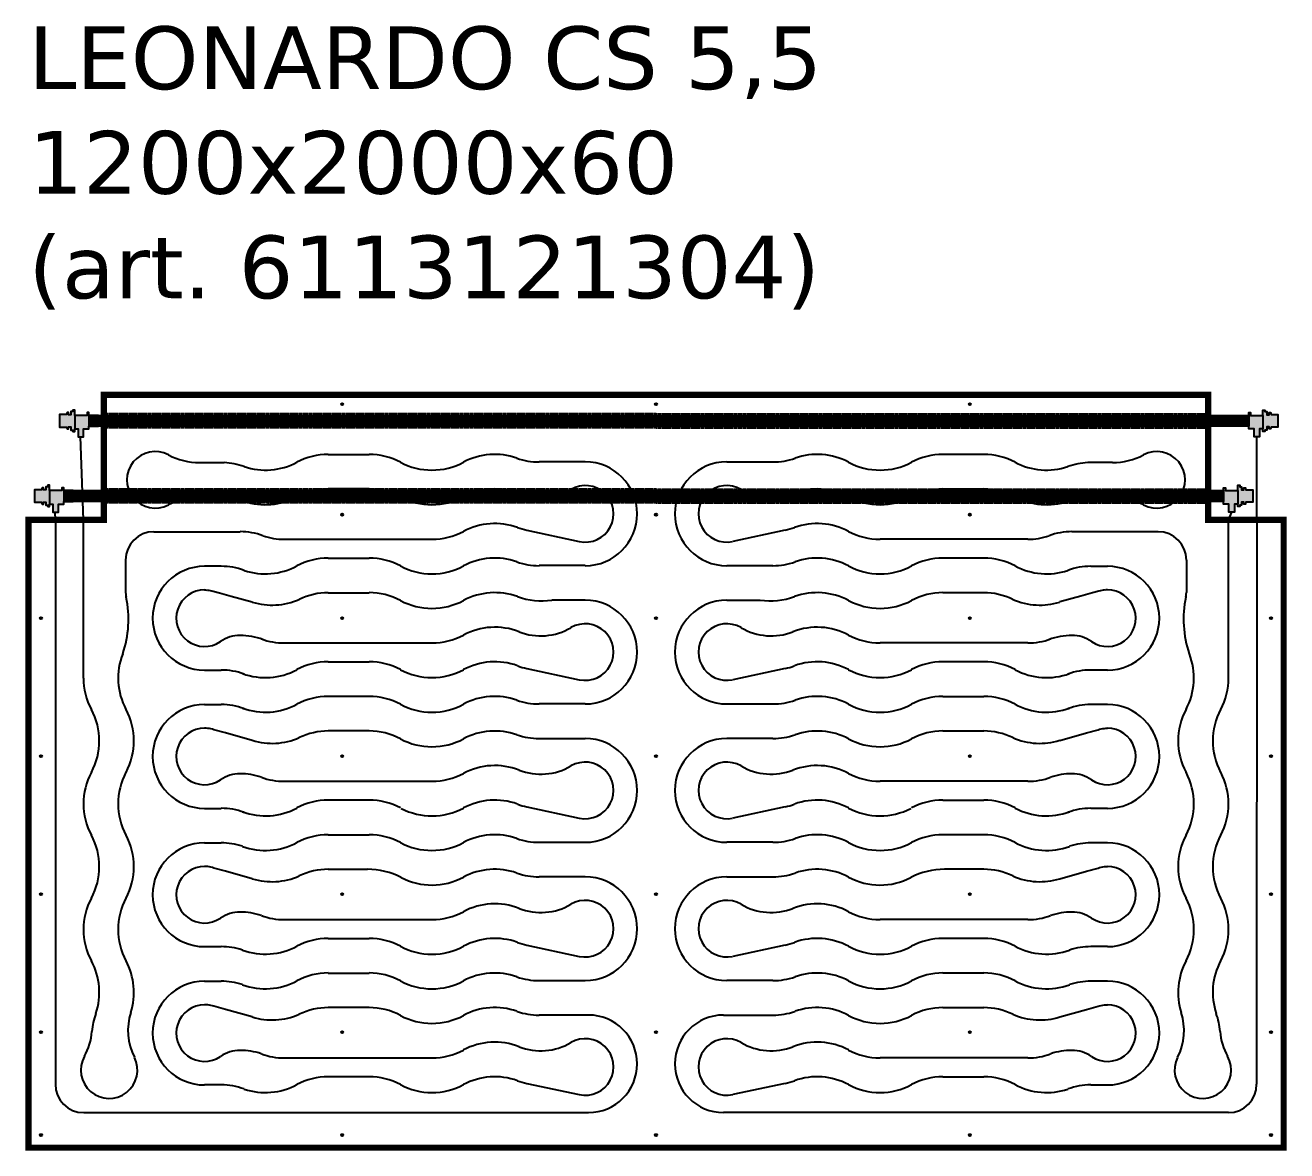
# Model space of a CAD drawing. Header units: millimetres. Extents: x 811 to 39016, y -8361 to 5964.
# Drawn here: x 918 to 2928, y 3690 to 5484 of the extents above; entities that cross this region are included whole.
import ezdxf

# ---------------------------------------------------------------- set-up
doc = ezdxf.new("R2010")
doc.units = ezdxf.units.MM
doc.linetypes.add('ACAD_ISO02W100', pattern=[15, 12, -3])
doc.linetypes.add('CENTER', pattern=[25.4, 15.875, -3.175, 3.175, -3.175])
for name, color, linetype in [('Pannelli Leonardo', 7, 'Continuous'), ('Raccorderia', 8, 'Continuous'), ('Testi_Cornici', 7, 'Continuous')]:
    doc.layers.add(name, color=color, linetype=linetype)
doc.styles.add('style1', font='verdana.ttf')

# ---------------------------------------------------------------- blocks, each defined once
blk = doc.blocks.new('T 20-10-CS')
at = {"layer": 'Raccorderia', "linetype": 'ByBlock'}
h = blk.add_hatch(color=256, dxfattribs=at)
h.dxf.hatch_style = 1
h.paths.add_polyline_path([(9.8, 13), (4.4, 13), (4.4, 25.7), (-4.4, 25.7), (-4.4, 13), (-12.8, 13), (-12.8, 8.6), (-12.8, -8.6), (-12.8, -13), (-9.8, -13), (-9.8, -8.6), (9.8, -8.6)])
h = blk.add_hatch(color=9, dxfattribs=at)
h.dxf.hatch_style = 1
h.paths.add_polyline_path([(-12.8, 8.6), (-28, 8.6), (-28, -8.6), (-12.8, -8.6)])
h = blk.add_hatch(color=251, dxfattribs=at)
h.dxf.hatch_style = 1
h.paths.add_polyline_path([(33.8, 10), (22.8, 10), (21.8, 13), (19.6, 13), (19.6, 9.8), (15.9, 9.8), (15.9, 14.9), (12.8, 14.9), (12.8, 17), (9.8, 17), (9.8, 13), (9.8, 0), (33.8, 0)])
h.paths.add_polyline_path([(33.8, 0), (9.8, 0), (9.8, -8.6), (9.8, -17), (12.8, -17), (12.8, -14.8), (15.9, -14.8), (15.9, -9.7), (19.6, -9.7), (19.6, -13), (21.8, -13), (22.8, -10), (33.8, -10)])
for p, q in [((-12.8, -8.6), (-12.8, 8.6)), ((9.8, -8.6), (9.8, 13))]:
    blk.add_line(p, q, dxfattribs=at)
blk.add_lwpolyline([(9.8, 13), (4.4, 13), (4.4, 25.7), (-4.4, 25.7), (-4.4, 13), (-12.8, 13), (-12.8, 8.6), (-28, 8.6), (-28, -8.6), (-12.8, -8.6), (-12.8, -13), (-9.8, -13), (-9.8, -8.6), (9.8, -8.6), (9.8, -17), (12.8, -17), (12.8, -14.8), (15.9, -14.8), (15.9, -9.7), (19.6, -9.7), (19.6, -13), (21.8, -13), (22.8, -10), (33.8, -10), (33.8, 10), (22.8, 10), (21.8, 13), (19.6, 13), (19.6, 9.8), (15.9, 9.8), (15.9, 14.9), (12.8, 14.9), (12.8, 17), (9.8, 17)], close=True, dxfattribs=at)
blk = doc.blocks.new('Pannello 55-1200x2000')
at = {"color": 31, "linetype": 'CENTER', "true_color": 0xffb997}
for p, q in [((-1502.1, -15), (-1497.9, -15)), ((-1500, -12.9), (-1500, -17.1)), ((-997.9, -15), (-1002.1, -15)), ((-1002.1, -15), (-997.9, -15)), ((-1000, -12.9), (-1000, -17.1)), ((-1000, -12.9), (-1000, -17.1)), ((-497.9, -15), (-502.1, -15)), ((-500, -12.9), (-500, -17.1)), ((-1502.1, -191), (-1497.9, -191)), ((-1500, -188.9), (-1500, -193.1)), ((-997.9, -191), (-1002.1, -191)), ((-1002.1, -191), (-997.9, -191)), ((-1000, -188.9), (-1000, -193.1)), ((-1000, -188.9), (-1000, -193.1)), ((-497.9, -191), (-502.1, -191)), ((-500, -188.9), (-500, -193.1)), ((-1982.1, -356), (-1977.9, -356)), ((-1980, -353.9), (-1980, -358.1)), ((-1502.1, -356), (-1497.9, -356)), ((-1500, -353.9), (-1500, -358.1)), ((-997.9, -356), (-1002.1, -356)), ((-1002.1, -356), (-997.9, -356)), ((-1000, -353.9), (-1000, -358.1)), ((-1000, -353.9), (-1000, -358.1)), ((-497.9, -356), (-502.1, -356)), ((-500, -353.9), (-500, -358.1)), ((-17.9, -356), (-22.1, -356)), ((-20, -353.9), (-20, -358.1)), ((-1982.1, -576), (-1977.9, -576)), ((-1980, -573.9), (-1980, -578.1)), ((-1502.1, -576), (-1497.9, -576)), ((-1500, -573.9), (-1500, -578.1)), ((-997.9, -576), (-1002.1, -576)), ((-1002.1, -576), (-997.9, -576)), ((-1000, -573.9), (-1000, -578.1)), ((-1000, -573.9), (-1000, -578.1)), ((-497.9, -576), (-502.1, -576)), ((-500, -573.9), (-500, -578.1)), ((-17.9, -576), (-22.1, -576)), ((-20, -573.9), (-20, -578.1)), ((-1982.1, -796), (-1977.9, -796)), ((-1980, -793.9), (-1980, -798.1)), ((-1502.1, -796), (-1497.9, -796)), ((-1500, -793.9), (-1500, -798.1)), ((-997.9, -796), (-1002.1, -796)), ((-1002.1, -796), (-997.9, -796)), ((-1000, -793.9), (-1000, -798.1)), ((-1000, -793.9), (-1000, -798.1)), ((-497.9, -796), (-502.1, -796)), ((-500, -793.9), (-500, -798.1)), ((-17.9, -796), (-22.1, -796)), ((-20, -793.9), (-20, -798.1)), ((-1982.1, -1016), (-1977.9, -1016)), ((-1980, -1013.9), (-1980, -1018.1)), ((-1502.1, -1015.9), (-1497.9, -1015.9)), ((-1500, -1013.8), (-1500, -1018)), ((-997.9, -1016), (-1002.1, -1016)), ((-1002.1, -1016), (-997.9, -1016)), ((-1000, -1013.9), (-1000, -1018.1)), ((-1000, -1013.9), (-1000, -1018.1)), ((-497.9, -1016), (-502.1, -1016)), ((-500, -1013.9), (-500, -1018.1)), ((-17.9, -1016), (-22.1, -1016)), ((-20, -1013.9), (-20, -1018.1)), ((-1982.1, -1180), (-1977.9, -1180)), ((-1980, -1177.9), (-1980, -1182.1)), ((-1502.1, -1180), (-1497.9, -1180)), ((-1500, -1177.9), (-1500, -1182.1)), ((-997.9, -1180), (-1002.1, -1180)), ((-1002.1, -1180), (-997.9, -1180)), ((-1000, -1177.9), (-1000, -1182.1)), ((-1000, -1177.9), (-1000, -1182.1)), ((-497.9, -1180), (-502.1, -1180)), ((-500, -1177.9), (-500, -1182.1)), ((-17.9, -1180), (-22.1, -1180)), ((-20, -1177.9), (-20, -1182.1))]:
    blk.add_line(p, q, dxfattribs=at)
at = {"color": 252, "linetype": 'ACAD_ISO02W100', "ltscale": 0.01}
for p, q in [((-1000, -30.4), (-1879.8, -30.4)), ((-1000, -30.4), (-120.2, -30.4)), ((-1000, -52.5), (-1879.8, -52.5)), ((-1000, -52.5), (-120.2, -52.5)), ((-1000, -150.2), (-1879.8, -150.2)), ((-1000, -150.2), (-120.2, -150.2)), ((-1000, -172.2), (-1879.8, -172.2)), ((-1000, -172.2), (-120.2, -172.2))]:
    blk.add_line(p, q, dxfattribs=at)
at = {"color": 152}
for p, q in [((-1912.1, -199.2), (-1917.2, -67.2)), ((-42.8, -199.2), (-42.8, -67.2)), ((-1522.1, -95), (-1457.2, -95)), ((-477.9, -95), (-542.8, -95)), ((-1727.5, -108.2), (-1688.2, -108.2)), ((-1112.7, -107), (-1186.3, -107)), ((-887.3, -107), (-813.7, -107)), ((-272.5, -108.2), (-311.8, -108.2)), ((-1457.2, -150.1), (-1522.1, -150.1)), ((-542.8, -150.1), (-477.9, -150.1)), ((-1727.6, -163.4), (-1686.3, -163.4)), ((-272.4, -163.4), (-313.7, -163.4)), ((-1957, -199.2), (-1957.2, -187)), ((-1957, -199.2), (-1957, -1099)), ((-1912.1, -451.5), (-1912.1, -199.2)), ((-87.9, -199.2), (-82.8, -187)), ((-87.9, -451.5), (-87.9, -199.2)), ((-42.8, -199.2), (-43, -1099)), ((-1799.9, -218.3), (-1662.7, -218.3)), ((-1206, -215.7), (-1122.2, -233.8)), ((-794, -215.7), (-877.8, -233.8)), ((-200.1, -218.3), (-337.3, -218.3)), ((-1592.3, -230.3), (-1357, -230.3)), ((-407.7, -230.3), (-643, -230.3)), ((-1522.1, -260.3), (-1457.2, -260.3)), ((-477.9, -260.3), (-542.8, -260.3)), ((-1845, -263.4), (-1845, -315.3)), ((-1692.8, -273.4), (-1719.3, -273.4)), ((-1112.7, -272.3), (-1186.3, -272.3)), ((-887.3, -272.3), (-813.7, -272.3)), ((-307.2, -273.4), (-280.7, -273.4)), ((-155, -263.4), (-155, -315.3)), ((-1719.2, -311), (-1717.2, -311)), ((-1716.9, -311), (-1714.9, -311.2)), ((-1714.6, -311.2), (-1712.6, -311.5)), ((-1712.4, -311.5), (-1710.3, -311.9)), ((-1710.1, -311.9), (-1708.1, -312.4)), ((-1707.9, -312.4), (-1705.8, -313)), ((-1705.8, -313), (-1695.3, -315.9)), ((-1695.3, -315.9), (-1676.7, -321.1)), ((-1676.7, -321.1), (-1643.4, -330.3)), ((-1522.1, -315.5), (-1457.2, -315.5)), ((-477.9, -315.5), (-542.8, -315.5)), ((-323.3, -321.1), (-356.6, -330.3)), ((-304.7, -315.9), (-323.3, -321.1)), ((-294.2, -313), (-304.7, -315.9)), ((-292.1, -312.4), (-294.2, -313)), ((-289.9, -311.9), (-291.9, -312.4)), ((-287.6, -311.5), (-289.7, -311.9)), ((-285.4, -311.2), (-287.4, -311.5)), ((-283.1, -311), (-285.1, -311.2)), ((-280.8, -311), (-282.8, -311)), ((-1112.7, -327.5), (-1166, -327.5)), ((-887.3, -327.5), (-834, -327.5)), ((-1592.3, -395.6), (-1357, -395.6)), ((-407.7, -395.6), (-643, -395.6)), ((-1719.3, -438.7), (-1692.8, -438.7)), ((-1522.1, -425.7), (-1457.2, -425.7)), ((-1206, -436.2), (-1122.2, -454.2)), ((-794, -436.2), (-877.8, -454.2)), ((-477.9, -425.7), (-542.8, -425.7)), ((-280.7, -438.7), (-307.2, -438.7)), ((-1457.2, -480.8), (-1522.1, -480.8)), ((-542.8, -480.8), (-477.9, -480.8)), ((-1719.3, -493.8), (-1692.8, -493.8)), ((-1112.7, -492.8), (-1186.3, -492.8)), ((-887.3, -492.8), (-813.7, -492.8)), ((-280.7, -493.8), (-307.2, -493.8)), ((-1716.7, -531.5), (-1719.5, -531.4)), ((-1714.1, -531.7), (-1716.9, -531.5)), ((-1711.6, -532.1), (-1714.4, -531.7)), ((-1709.1, -532.6), (-1711.9, -532)), ((-1706.7, -533.2), (-1709.4, -532.5)), ((-1704.4, -533.9), (-1706.8, -533.2)), ((-1685.7, -539), (-1704.4, -533.9)), ((-1643.3, -550.8), (-1685.7, -539)), ((-1457.2, -535.9), (-1522.1, -535.9)), ((-542.8, -535.9), (-477.9, -535.9)), ((-356.7, -550.8), (-314.3, -539)), ((-314.3, -539), (-295.6, -533.9)), ((-295.6, -533.9), (-293.2, -533.2)), ((-293.3, -533.2), (-290.6, -532.5)), ((-290.9, -532.6), (-288.1, -532)), ((-288.4, -532.1), (-285.6, -531.7)), ((-285.9, -531.7), (-283.1, -531.5)), ((-283.3, -531.5), (-280.5, -531.4)), ((-1186.3, -547.9), (-1112.7, -547.9)), ((-813.7, -547.9), (-887.3, -547.9)), ((-1592.3, -616.1), (-1357, -616.1)), ((-407.7, -616.1), (-643, -616.1)), ((-1719.3, -659.2), (-1692.8, -659.2)), ((-1457.2, -646.1), (-1522.1, -646.1)), ((-1205.9, -656.7), (-1122.2, -674.7)), ((-794.1, -656.7), (-877.8, -674.7)), ((-542.8, -646.1), (-477.9, -646.1)), ((-280.7, -659.2), (-307.2, -659.2)), ((-1522.1, -701.2), (-1457.2, -701.2)), ((-477.9, -701.2), (-542.8, -701.2)), ((-1719.3, -714.3), (-1692.8, -714.3)), ((-1186.3, -713.2), (-1112.7, -713.2)), ((-813.7, -713.2), (-887.3, -713.2)), ((-280.7, -714.3), (-307.2, -714.3)), ((-1716.7, -751.9), (-1719.5, -751.8)), ((-1714.1, -752.1), (-1716.9, -751.9)), ((-1711.6, -752.5), (-1714.4, -752.1)), ((-1709.1, -753), (-1711.9, -752.5)), ((-1706.7, -753.6), (-1709.4, -753)), ((-1704.4, -754.3), (-1706.8, -753.6)), ((-1685.7, -759.5), (-1704.4, -754.3)), ((-1643.3, -771.3), (-1685.7, -759.5)), ((-1522.1, -756.3), (-1459.7, -756.3)), ((-477.9, -756.3), (-540.3, -756.3)), ((-356.7, -771.3), (-314.3, -759.5)), ((-314.3, -759.5), (-295.6, -754.3)), ((-295.6, -754.3), (-293.2, -753.6)), ((-293.3, -753.6), (-290.6, -753)), ((-290.9, -753), (-288.1, -752.5)), ((-288.4, -752.5), (-285.6, -752.1)), ((-285.9, -752.1), (-283.1, -751.9)), ((-283.3, -751.9), (-280.5, -751.8)), ((-1112.7, -768.3), (-1186.3, -768.3)), ((-887.3, -768.3), (-813.7, -768.3)), ((-1592.3, -836.5), (-1357, -836.5)), ((-407.7, -836.5), (-643, -836.5)), ((-1719.3, -879.6), (-1692.8, -879.6)), ((-1522.1, -866.6), (-1457.2, -866.6)), ((-1205.9, -877.2), (-1122.2, -895.1)), ((-794.1, -877.2), (-877.8, -895.1)), ((-477.9, -866.6), (-542.8, -866.6)), ((-280.7, -879.6), (-307.2, -879.6)), ((-1522.1, -921.7), (-1457.2, -921.7)), ((-477.9, -921.7), (-542.8, -921.7)), ((-1719.3, -934.7), (-1692.8, -934.7)), ((-1186.3, -933.7), (-1112.7, -933.7)), ((-813.7, -933.7), (-887.3, -933.7)), ((-280.7, -934.7), (-307.2, -934.7)), ((-1716.7, -972.4), (-1719.5, -972.3)), ((-1714.1, -972.6), (-1716.9, -972.3)), ((-1711.6, -972.9), (-1714.4, -972.6)), ((-1709.1, -973.5), (-1711.9, -972.9)), ((-1706.7, -974.1), (-1709.4, -973.4)), ((-1704.4, -974.7), (-1706.8, -974.1)), ((-1685.7, -979.9), (-1704.4, -974.7)), ((-1643.3, -991.7), (-1685.7, -979.9)), ((-1457.2, -976.8), (-1522.1, -976.8)), ((-542.8, -976.8), (-477.9, -976.8)), ((-356.7, -991.7), (-314.3, -979.9)), ((-314.3, -979.9), (-295.6, -974.7)), ((-295.6, -974.7), (-293.2, -974.1)), ((-293.3, -974.1), (-290.6, -973.4)), ((-290.9, -973.5), (-288.1, -972.9)), ((-288.4, -972.9), (-285.6, -972.6)), ((-285.9, -972.6), (-283.1, -972.3)), ((-283.3, -972.4), (-280.5, -972.3)), ((-1107.7, -988.8), (-1186.3, -988.8)), ((-892.3, -988.8), (-813.7, -988.8)), ((-1592.3, -1056.9), (-1357, -1056.9)), ((-407.7, -1056.9), (-643, -1056.9)), ((-1692.8, -1100), (-1719.3, -1100)), ((-1457.2, -1087), (-1522.1, -1087)), ((-1206, -1097.5), (-1122.2, -1115.5)), ((-794, -1097.5), (-877.8, -1115.5)), ((-542.8, -1087), (-477.9, -1087)), ((-307.2, -1100), (-280.7, -1100)), ((-1911.9, -1144.1), (-1107.7, -1144.1)), ((-88.1, -1144.1), (-892.3, -1144.1))]:
    blk.add_line(p, q, dxfattribs=at)
at = {"const_width": 10}
for points in [[(-1000, 0), (-1879.8, 0), (-1879.8, -199.2), (-2000, -199.2), (-2000, -1200), (-1000, -1200)], [(-1000, 0), (-120.2, 0), (-120.2, -199.2), (0, -199.2), (0, -1200), (-1000, -1200)]]:
    blk.add_lwpolyline(points, dxfattribs=at)
at = {"color": 11, "const_width": 20}
for points in [[(-1903.6, -41.5), (-1000, -41.5)], [(-55.6, -41.5), (-1000, -41.5)]]:
    blk.add_lwpolyline(points, dxfattribs=at)
at = {"color": 171, "linetype": 'Continuous', "const_width": 20}
for points in [[(-1943.6, -161.3), (-1000, -161.5)], [(-95.6, -161.5), (-1000, -161.5)]]:
    blk.add_lwpolyline(points, dxfattribs=at)
at = {"color": 4, "linetype": 'Continuous', "true_color": 0x00ffff}
for centre in [(-1500, -15), (-1000, -15), (-1000, -15), (-500, -15), (-1500, -191), (-1000, -191), (-1000, -191), (-500, -191), (-1980, -356), (-1500, -356), (-1000, -356), (-1000, -356), (-500, -356), (-20, -356), (-1980, -576), (-1500, -576), (-1000, -576), (-1000, -576), (-500, -576), (-20, -576), (-1980, -796), (-1500, -796), (-1000, -796), (-1000, -796), (-500, -796), (-20, -796), (-1980, -1016), (-1500, -1015.9), (-1000, -1016), (-1000, -1016), (-500, -1016), (-20, -1016), (-1980, -1180), (-1500, -1180), (-1000, -1180), (-1000, -1180), (-500, -1180), (-20, -1180)]:
    blk.add_circle(centre, 1.75, dxfattribs=at)
at = {"color": 152}
for centre, radius, start, end in [((-1797.9, -135.7), 45.1, 62.13, 297.87), ((-1727.5, -2.9), 105.2, 242.0471, 270), ((-1522.1, -201.5), 106.5, 90, 118.0725), ((-1457.2, -201.5), 106.5, 61.9275, 90), ((-1256.8, -201.5), 106.5, 70.67, 118.0725), ((-743.2, -201.5), 106.5, 61.9275, 109.33), ((-542.8, -201.5), 106.5, 90, 118.0725), ((-477.9, -201.5), 106.5, 61.9275, 90), ((-272.5, -2.9), 105.2, 270, 297.9529), ((-202.1, -135.7), 45.1, 242.13, 117.87), ((-1692.8, -214.6), 106.5, 69.9002, 87.4298), ((-1622.3, -13.6), 106.5, 251.4774, 298.0725), ((-1357, -13.6), 106.5, 241.9275, 298.0725), ((-1186.3, -0.6), 106.5, 250.67, 270), ((-1112.7, -189.7), 82.7, 270, 90), ((-887.3, -189.7), 82.7, 90, 270), ((-813.7, -0.6), 106.5, 270, 289.33), ((-643, -13.6), 106.5, 241.9275, 298.0725), ((-377.7, -13.6), 106.5, 241.9275, 288.5226), ((-307.2, -214.6), 106.5, 92.5702, 110.0998), ((-1522.1, -256.6), 106.5, 90, 118.0725), ((-1457.2, -256.6), 106.5, 61.9275, 90), ((-1256.8, -256.6), 106.5, 68.7349, 118.0725), ((-1183.7, -68.7), 95.2, 248.7349, 300.3801), ((-1112.7, -189.7), 45.1, 257.9281, 120.3801), ((-887.3, -189.7), 45.1, 59.6199, 282.0719), ((-816.3, -68.7), 95.2, 239.6199, 291.2651), ((-743.2, -256.6), 106.5, 61.9275, 111.2651), ((-542.8, -256.6), 106.5, 90, 118.0725), ((-477.9, -256.6), 106.5, 61.9275, 90), ((-1727.3, -268.4), 105.2, 90, 118.0356), ((-1692.8, -269.7), 106.5, 69.9007, 86.3659), ((-1622.3, -68.7), 106.5, 251.4774, 298.0725), ((-1357, -68.7), 106.5, 241.9275, 298.0725), ((-643, -68.7), 106.5, 241.9275, 298.0725), ((-377.7, -68.7), 106.5, 241.9275, 288.5226), ((-307.2, -269.7), 106.5, 93.6341, 110.0993), ((-272.7, -268.4), 105.2, 61.9644, 90), ((-1799.9, -263.4), 45.1, 90, 180), ((-1662.7, -324.7), 106.5, 69.9624, 90), ((-1357, -123.8), 106.5, 270, 298.0725), ((-1256.8, -311.7), 106.5, 70.2149, 118.0725), ((-1181.8, -103.1), 115.2, 250.2149, 257.8627), ((-818.2, -103.1), 115.2, 282.1373, 289.7851), ((-743.2, -311.7), 106.5, 61.9275, 109.7851), ((-643, -123.8), 106.5, 241.9275, 270), ((-337.3, -324.7), 106.5, 90, 110.0376), ((-200.1, -263.4), 45.1, 0, 90), ((-1592.3, -123.8), 106.5, 251.4774, 270), ((-407.7, -123.8), 106.5, 270, 288.5226), ((-1522.1, -366.8), 106.5, 90, 118.0725), ((-1457.2, -366.8), 106.5, 61.9275, 90), ((-1256.8, -366.8), 106.5, 70.67, 118.0725), ((-743.2, -366.8), 106.5, 61.9275, 109.33), ((-542.8, -366.8), 106.5, 90, 118.0725), ((-477.9, -366.8), 106.5, 61.9275, 90), ((-1719.3, -356.1), 82.7, 90, 270), ((-1692.8, -379.9), 106.5, 69.8991, 89.9976), ((-1622.3, -178.9), 106.5, 251.4774, 298.0725), ((-1357, -178.9), 106.5, 241.9275, 298.0725), ((-1186.3, -165.9), 106.5, 250.67, 270), ((-813.7, -165.9), 106.5, 270, 289.33), ((-643, -178.9), 106.5, 241.9275, 298.0725), ((-377.7, -178.9), 106.5, 241.9275, 288.5226), ((-307.2, -379.9), 106.5, 90.0024, 110.1009), ((-280.7, -356.1), 82.7, 270, 90), ((-1809.9, -315.3), 35.1, 180, 192.0756), ((-1719.3, -356.1), 45.1, 90, 304.4115), ((-1522.2, -421.5), 106, 89.9759, 115.869), ((-1457.2, -421.9), 106.5, 61.9275, 90), ((-1256.8, -421.9), 106.5, 70.2149, 118.0725), ((-743.2, -421.9), 106.5, 61.9275, 109.7851), ((-542.8, -421.9), 106.5, 90, 118.0725), ((-477.8, -421.5), 106, 64.131, 90.0241), ((-280.7, -356.1), 45.1, 235.5885, 90), ((-190.1, -315.3), 35.1, 347.9244, 0), ((-2008.8, -357.9), 168.3, 340.9799, 12.0756), ((-1611.6, -228.7), 106.5, 252.6854, 293.8886), ((-1357, -234), 106.5, 241.9275, 298.0725), ((-1181.8, -213.3), 115.2, 250.2149, 277.8639), ((-1112.7, -410.1), 82.7, 270, 90), ((-887.3, -410.1), 82.7, 90, 270), ((-818.2, -213.3), 115.2, 262.1361, 289.7851), ((-643, -234), 106.5, 241.9275, 298.0725), ((-388.4, -228.7), 106.5, 246.1114, 287.3146), ((8.8, -357.9), 168.3, 167.9244, 199.0201), ((-1256.8, -477), 106.5, 68.7349, 118.0725), ((-1183.7, -289.1), 95.2, 248.7349, 300.3801), ((-1112.7, -410.1), 45.1, 257.9281, 120.3801), ((-887.3, -410.1), 45.1, 59.6199, 282.0719), ((-816.3, -289.1), 95.2, 239.6199, 291.2651), ((-743.2, -477), 106.5, 61.9275, 111.2651), ((-1662.7, -438.7), 55.1, 90, 124.4115), ((-1662.7, -490.1), 106.5, 69.9624, 90), ((-1592.3, -289.1), 106.5, 249.9624, 270), ((-1357, -289.1), 106.5, 270, 298.0725), ((-643, -289.1), 106.5, 241.9275, 270), ((-407.7, -289.1), 106.5, 270, 290.0376), ((-337.3, -490.1), 106.5, 90, 110.0376), ((-337.3, -438.7), 55.1, 55.5885, 90), ((-1750.5, -451.5), 106.5, 158.7388, 208.0725), ((-249.5, -451.5), 106.5, 331.9275, 21.2612), ((-1692.8, -545.2), 106.5, 69.9624, 90), ((-1622.3, -344.3), 106.5, 249.9624, 298.0725), ((-1522.1, -532.1), 106.5, 90, 118.0725), ((-1457.2, -532.1), 106.5, 61.9275, 90), ((-1357, -344.3), 106.5, 241.9275, 298.0725), ((-1256.8, -532.1), 106.5, 70.2149, 118.0725), ((-1183.9, -333.4), 105.2, 249.844, 257.9281), ((-816.1, -333.4), 105.2, 282.0719, 290.156), ((-743.2, -532.1), 106.5, 61.9275, 109.7851), ((-643, -344.3), 106.5, 241.9275, 298.0725), ((-542.8, -532.1), 106.5, 90, 118.0725), ((-477.9, -532.1), 106.5, 61.9275, 90), ((-377.7, -344.3), 106.5, 241.9275, 290.0376), ((-307.2, -545.2), 106.5, 90, 110.0376), ((-1805.7, -451.5), 106.5, 180, 208.0725), ((-194.3, -451.5), 106.5, 331.9275, 0), ((-1522.1, -587.2), 106.5, 90, 118.0725), ((-1457.2, -587.2), 106.5, 61.9275, 90), ((-1256.8, -587.2), 106.5, 70.67, 118.0725), ((-743.2, -587.2), 106.5, 61.9275, 109.33), ((-542.8, -587.2), 106.5, 90, 118.0725), ((-477.9, -587.2), 106.5, 61.9275, 90), ((-1993.5, -551.7), 106.5, 331.9275, 28.0725), ((-1938.4, -551.7), 106.5, 331.9275, 28.0725), ((-1719.3, -576.5), 82.7, 90, 270), ((-1692.8, -600.3), 106.5, 69.9624, 90), ((-1622.3, -399.4), 106.5, 249.9624, 298.0725), ((-1357, -399.4), 106.5, 241.9275, 298.0725), ((-1186.3, -386.3), 106.5, 250.67, 270), ((-813.7, -386.3), 106.5, 270, 289.33), ((-643, -399.4), 106.5, 241.9275, 298.0725), ((-377.7, -399.4), 106.5, 241.9275, 290.0376), ((-307.2, -600.3), 106.5, 90, 110.0376), ((-280.7, -576.5), 82.7, 270, 90), ((-61.6, -551.7), 106.5, 151.9275, 208.0725), ((-6.5, -551.7), 106.5, 151.9275, 208.0725), ((-1719.3, -576.5), 45.1, 90, 304.4115), ((-1522.1, -642.4), 106.5, 89.9997, 115.7727), ((-1457.2, -642.4), 106.5, 61.9275, 90), ((-1256.8, -642.4), 106.5, 70.67, 118.0725), ((-1186.3, -441.4), 106.5, 250.67, 270), ((-813.7, -441.4), 106.5, 270, 289.33), ((-743.2, -642.4), 106.5, 61.9275, 109.33), ((-542.8, -642.4), 106.5, 90, 118.0725), ((-477.9, -642.4), 106.5, 64.2273, 90.0003), ((-280.7, -576.5), 45.1, 235.5885, 90), ((-1611.6, -449.1), 106.5, 252.6854, 293.8886), ((-1357, -454.5), 106.5, 241.9275, 298.0725), ((-1112.7, -630.6), 82.7, 270, 90), ((-887.3, -630.6), 82.7, 90, 270), ((-643, -454.5), 106.5, 241.9275, 298.0725), ((-388.4, -449.1), 106.5, 246.1114, 287.3146), ((-1805.7, -651.9), 106.5, 151.9275, 208.0725), ((-1750.5, -651.9), 106.5, 151.9275, 208.0725), ((-1256.8, -697.5), 106.5, 68.7349, 118.0725), ((-1183.7, -509.5), 95.2, 248.7349, 300.3801), ((-1112.7, -630.6), 45.1, 257.9281, 120.3801), ((-887.3, -630.6), 45.1, 59.6199, 282.0719), ((-816.3, -509.5), 95.2, 239.6199, 291.2651), ((-743.2, -697.5), 106.5, 61.9275, 111.2651), ((-249.5, -651.9), 106.5, 331.9275, 28.0725), ((-194.3, -651.9), 106.5, 331.9275, 28.0725), ((-1662.7, -659.2), 55.1, 90, 124.4115), ((-1662.7, -710.5), 106.5, 71.4774, 90), ((-1592.3, -509.6), 106.5, 249.9624, 270), ((-1357, -509.6), 106.5, 270, 298.0725), ((-643, -509.6), 106.5, 241.9275, 270), ((-407.7, -509.6), 106.5, 270, 290.0376), ((-337.3, -710.5), 106.5, 90, 108.5226), ((-337.3, -659.2), 55.1, 55.5885, 90), ((-1692.8, -765.6), 106.5, 69.9624, 90), ((-1622.3, -564.7), 106.5, 249.9624, 298.0725), ((-1522.1, -752.6), 106.5, 90, 118.0725), ((-1457.2, -752.6), 106.5, 61.9275, 90), ((-1357, -564.7), 106.5, 242.5782, 298.0725), ((-1256.8, -752.6), 106.5, 70.2149, 118.0725), ((-1183.9, -553.9), 105.2, 249.844, 257.9281), ((-816.1, -553.9), 105.2, 282.0719, 290.156), ((-743.2, -752.6), 106.5, 61.9275, 109.7851), ((-643, -564.7), 106.5, 241.9275, 297.4218), ((-542.8, -752.6), 106.5, 90, 118.0725), ((-477.9, -752.6), 106.5, 61.9275, 90), ((-377.7, -564.7), 106.5, 241.9275, 290.0376), ((-307.2, -765.6), 106.5, 90, 110.0376), ((-1993.5, -752.1), 106.5, 331.9275, 28.0725), ((-1938.4, -752.1), 106.5, 331.9275, 28.0725), ((-1522.1, -807.7), 106.5, 90, 118.0725), ((-1457.2, -807.7), 106.5, 61.9275, 90), ((-1256.8, -807.7), 106.5, 70.67, 118.0725), ((-743.2, -807.7), 106.5, 61.9275, 109.33), ((-542.8, -807.7), 106.5, 90, 118.0725), ((-477.9, -807.7), 106.5, 61.9275, 90), ((-61.6, -752.1), 106.5, 151.9275, 208.0725), ((-6.5, -752.1), 106.5, 151.9275, 208.0725), ((-1719.3, -796.9), 82.7, 90, 270), ((-1692.8, -820.7), 106.5, 71.4774, 90), ((-1622.3, -619.8), 106.5, 249.9624, 298.0725), ((-1357, -619.8), 106.5, 241.9275, 298.0725), ((-1186.3, -606.8), 106.5, 250.67, 270), ((-813.7, -606.8), 106.5, 270, 289.33), ((-643, -619.8), 106.5, 241.9275, 298.0725), ((-377.7, -619.8), 106.5, 241.9275, 290.0376), ((-307.2, -820.7), 106.5, 90, 108.5226), ((-280.7, -796.9), 82.7, 270, 90), ((-1719.3, -796.9), 45.1, 90, 304.4115), ((-1522.1, -862.8), 106.5, 89.9999, 115.8711), ((-1459.7, -872.8), 116.5, 62.5782, 90), ((-1256.8, -862.8), 106.5, 70.67, 118.0725), ((-1186.3, -661.9), 106.5, 250.67, 270), ((-813.7, -661.9), 106.5, 270, 289.33), ((-743.2, -862.8), 106.5, 61.9275, 109.33), ((-540.3, -872.8), 116.5, 90, 117.4218), ((-477.9, -862.8), 106.5, 64.1289, 90.0001), ((-280.7, -796.9), 45.1, 235.5885, 90), ((-1611.6, -669.6), 106.5, 252.6854, 293.8886), ((-1357, -674.9), 106.5, 242.5782, 298.0725), ((-1112.7, -851), 82.7, 270, 90), ((-887.3, -851), 82.7, 90, 270), ((-643, -674.9), 106.5, 241.9275, 297.4218), ((-388.4, -669.6), 106.5, 246.1114, 287.3146), ((-1805.7, -852.3), 106.5, 151.9275, 208.0725), ((-1750.5, -852.3), 106.5, 151.9275, 208.0725), ((-249.5, -852.3), 106.5, 331.9275, 28.0725), ((-194.3, -852.3), 106.5, 331.9275, 28.0725), ((-1357, -730), 106.5, 270, 298.0725), ((-1256.8, -917.9), 106.5, 68.7349, 118.0725), ((-1183.7, -730), 95.2, 248.7349, 300.3801), ((-1112.7, -851), 45.1, 257.9281, 120.3801), ((-887.3, -851), 45.1, 59.6199, 282.0719), ((-816.3, -730), 95.2, 239.6199, 291.2651), ((-743.2, -917.9), 106.5, 61.9275, 111.2651), ((-643, -730), 106.5, 241.9275, 270), ((-1662.7, -879.6), 55.1, 90, 124.4115), ((-1662.7, -931), 106.5, 71.4774, 90), ((-1592.3, -730), 106.5, 249.9624, 270), ((-407.7, -730), 106.5, 270, 290.0376), ((-337.3, -931), 106.5, 90, 108.5226), ((-337.3, -879.6), 55.1, 55.5885, 90), ((-1692.8, -986.1), 106.5, 71.4774, 90), ((-1622.3, -785.1), 106.5, 249.9624, 298.0725), ((-1522.1, -973), 106.5, 90, 118.0725), ((-1457.2, -973), 106.5, 61.9275, 90), ((-1357, -785.1), 106.5, 241.9275, 298.0725), ((-1256.8, -973), 106.5, 70.2149, 118.0725), ((-1181.8, -764.4), 115.2, 250.2149, 257.8627), ((-818.2, -764.4), 115.2, 282.1373, 289.7851), ((-743.2, -973), 106.5, 61.9275, 109.7851), ((-643, -785.1), 106.5, 241.9275, 298.0725), ((-542.8, -973), 106.5, 90, 118.0725), ((-477.9, -973), 106.5, 61.9275, 90), ((-377.7, -785.1), 106.5, 241.9275, 290.0376), ((-307.2, -986.1), 106.5, 90, 108.5226), ((-1993.5, -952.5), 106.5, 341.4774, 28.0725), ((-1938.4, -952.5), 106.5, 342.4687, 28.0725), ((-61.6, -952.5), 106.5, 151.9275, 197.5313), ((-6.5, -952.5), 106.5, 151.9275, 198.5226), ((-1522.1, -1028.1), 106.5, 90, 118.0725), ((-1457.2, -1028.1), 106.5, 61.9275, 90), ((-1256.8, -1028.1), 106.5, 70.67, 118.0725), ((-743.2, -1028.1), 106.5, 61.9275, 109.33), ((-542.8, -1028.1), 106.5, 90, 118.0725), ((-477.9, -1028.1), 106.5, 61.9275, 90), ((-1719.3, -1017.4), 82.7, 90, 270), ((-1692.8, -1041.2), 106.5, 71.4774, 90), ((-1622.3, -840.3), 106.5, 249.9624, 298.0725), ((-1357, -840.3), 106.5, 241.9275, 298.0725), ((-1186.3, -827.2), 106.5, 250.67, 270), ((-813.7, -827.2), 106.5, 270, 289.33), ((-643, -840.3), 106.5, 241.9275, 298.0725), ((-377.7, -840.3), 106.5, 241.9275, 290.0376), ((-307.2, -1041.2), 106.5, 90, 108.5226), ((-280.7, -1017.4), 82.7, 270, 90), ((-1746.1, -1013.2), 95.2, 162.4687, 206.7383), ((-1719.3, -1017.4), 45.1, 90, 304.4115), ((-1522.1, -1083.3), 106.5, 89.9997, 115.7727), ((-1457.2, -1083.2), 106.5, 61.9275, 90), ((-1256.8, -1083.2), 106.5, 70.67, 118.0725), ((-1186.3, -882.3), 106.5, 250.67, 270), ((-813.7, -882.3), 106.5, 270, 289.33), ((-743.2, -1083.2), 106.5, 61.9275, 109.33), ((-542.8, -1083.2), 106.5, 90, 118.0725), ((-477.9, -1083.3), 106.5, 64.2273, 90.0003), ((-280.7, -1017.4), 45.1, 235.5885, 90), ((-253.9, -1013.2), 95.2, 333.2617, 17.5313), ((-1792.5, -1022.9), 106.6, 159.9012, 175.6329), ((-1611.6, -890), 106.5, 252.598, 293.7951), ((-1357, -895.4), 106.5, 241.9275, 298.0725), ((-1107.7, -1066.4), 77.7, 270, 90), ((-892.3, -1066.4), 77.7, 90, 270), ((-643, -895.4), 106.5, 241.9275, 298.0725), ((-388.4, -890), 106.5, 246.2049, 287.402), ((-207.5, -1022.9), 106.6, 4.3671, 20.0988), ((-1993.7, -1007.6), 95.2, 330.6402, 355.6359), ((-6.3, -1007.6), 95.2, 184.3641, 209.3598), ((-1662.7, -1100), 55.1, 90, 124.4115), ((-1662.7, -1151.4), 106.5, 71.4774, 90), ((-1357, -950.5), 106.5, 270, 298.0725), ((-1256.8, -1138.3), 106.5, 68.7349, 118.0725), ((-1183.7, -950.4), 95.2, 248.7349, 300.3801), ((-1112.7, -1071.4), 45.1, 257.8627, 120.3801), ((-887.3, -1071.4), 45.1, 59.6199, 282.1373), ((-816.3, -950.4), 95.2, 239.6199, 291.2651), ((-743.2, -1138.3), 106.5, 61.9275, 111.2651), ((-643, -950.5), 106.5, 241.9275, 270), ((-337.3, -1151.4), 106.5, 90, 108.5226), ((-337.3, -1100), 55.1, 55.5885, 90), ((-1871.4, -1076.4), 45.1, 150.6402, 26.7383), ((-1592.3, -950.5), 106.5, 249.9624, 270), ((-407.7, -950.5), 106.5, 270, 290.0376), ((-128.6, -1076.4), 45.1, 153.2617, 29.3598), ((-1911.9, -1099), 45.1, 180, 270), ((-1692.8, -1206.5), 106.5, 69.9624, 90), ((-1622.3, -1005.6), 106.5, 251.4774, 298.0725), ((-1522.1, -1193.5), 106.5, 90, 118.0725), ((-1457.2, -1193.5), 106.5, 61.9275, 90), ((-1357, -1005.6), 106.5, 241.9275, 298.0725), ((-1256.8, -1193.5), 106.5, 70.2149, 118.0725), ((-1181.8, -984.9), 115.2, 250.2149, 257.8627), ((-818.2, -984.9), 115.2, 282.1373, 289.7851), ((-743.2, -1193.5), 106.5, 61.9275, 109.7851), ((-643, -1005.6), 106.5, 241.9275, 298.0725), ((-542.8, -1193.5), 106.5, 90, 118.0725), ((-477.9, -1193.5), 106.5, 61.9275, 90), ((-377.7, -1005.6), 106.5, 241.9275, 288.5226), ((-307.2, -1206.5), 106.5, 90, 110.0376), ((-88.1, -1099), 45.1, 270, 0)]:
    blk.add_arc(centre, radius, start, end, dxfattribs=at)
at = {"linetype": 'ByBlock', "rotation": 180}
for p in [(-1916.4, -41.5), (-1956.4, -161.3)]:
    blk.add_blockref('T 20-10-CS', p, dxfattribs=at)
at = {"linetype": 'ByBlock', "xscale": -1, "rotation": 180}
for p in [(-42.8, -41.5), (-82.8, -161.3)]:
    blk.add_blockref('T 20-10-CS', p, dxfattribs=at)

msp = doc.modelspace()

# ---------------------------------------------------------------- block references
at = {"layer": 'Pannelli Leonardo', "color": 2}
msp.add_blockref('Pannello 55-1200x2000', (2923.5, 4894.9), dxfattribs=at)

# ---------------------------------------------------------------- texts
at = {"layer": 'Testi_Cornici', "insert": (923.5, 5482.1), "char_height": 100, "width": 2564.222, "attachment_point": 1, "style": 'style1'}
msp.add_mtext('LEONARDO CS 5,5\\P1200x2000x60\\P(art. 6113121304)', dxfattribs=at)

doc.saveas('drawing.dxf')
